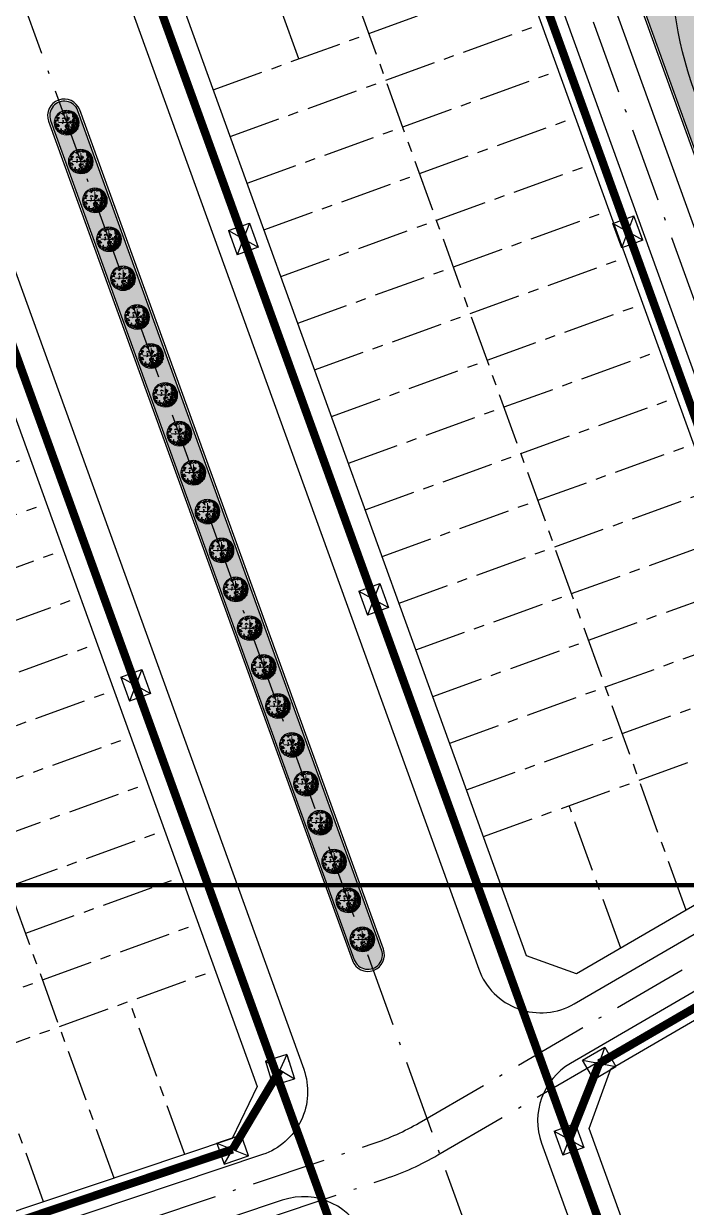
# Model space of a CAD drawing. Header units: metres. Extents: x 566631 to 571261, y 2062953 to 2068466.
# Drawn here: x 568639.9 to 568720, y 2066197.2 to 2066340.3 of the extents above; entities that cross this region are included whole.
import ezdxf

# ---------------------------------------------------------------- set-up
doc = ezdxf.new("R2010")
doc.units = ezdxf.units.M
doc.linetypes.add('ACAD_ISO10W100', pattern=[18.5, 12, -3, 0.5, -3])
doc.linetypes.add('CENTER', pattern=[2, 1.25, -0.25, 0.25, -0.25])
for name, color, linetype in [('BoThamCo', 94, 'CONTINUOUS'), ('ChiaLo', 128, 'CENTER'), ('D-TT', 2, 'CONTINUOUS'), ('hacth sdd', 8, 'CONTINUOUS'), ('Khung ban ve', 7, 'CONTINUOUS'), ('LogDg', 7, 'CONTINUOUS'), ('TimDg', 222, 'CONTINUOUS'), ('TTLL', 170, 'CONTINUOUS'), ('ViaHeS', 32, 'CONTINUOUS')]:
    doc.layers.add(name, color=color, linetype=linetype)
doc.layers.add('ngau', color=98, linetype='CONTINUOUS', lineweight=9)
doc.styles.get("Standard").update_dxf_attribs({"font": 'VHARIALN.TTF'})
doc.linetypes.add('Thong tin', pattern='A,12.7,-5.08,["TTLL",Standard,S=2.54,R=0,X=-2.54,Y=-1.27],-9.08', length=26.86)

# ---------------------------------------------------------------- blocks, each defined once
blk = doc.blocks.new('ngau')
at = {"layer": 'ngau', "linetype": 'Continuous'}
for p, q in [((-1, 0), (1, 0)), ((0, -1), (0, 1))]:
    blk.add_line(p, q, dxfattribs=at)
blk.add_circle((0, 0), 1.5, dxfattribs=at)
for centre, major_axis, start_param, end_param in [((-0.37, 1.31), (0.0983, 0.0983), 5.687855, 7.236786), ((-0.25, 1.48), (-0.0983, 0.0983), 0.975466, 2.524397), ((-0.02, 1.3), (0.118, 0.118), 0.783862, 2.192432), ((-0.18, 1.49), (0.118, 0.118), 3.925455, 5.334025), ((0.28, 1.3), (0.0983, 0.0983), 5.687855, 7.236786), ((0.4, 1.46), (-0.0983, 0.0983), 0.975466, 2.524397), ((-1.34, 0.14), (0.118, 0.118), 0.783862, 2.192432), ((-1.5, 0.33), (0.118, 0.118), 3.925455, 5.334025), ((-1.28, 0.02), (0.0915, 0.0915), 1.637331, 3.246634), ((-1.46, 0), (-0.0915, 0.0915), 3.208127, 4.817431), ((-1.37, 0.69), (-0.118, 0.118), 2.354658, 3.763228), ((-1.21, 0.49), (-0.118, 0.118), -0.786934, 0.621636), ((-1.18, 0.11), (0.118, 0.118), 0.783862, 2.192432), ((-1.34, 0.3), (0.118, 0.118), 3.925455, 5.334025), ((-1.3, 0.19), (0.0983, 0.0983), 5.687855, 7.236786), ((-1.19, 0.35), (-0.0983, 0.0983), 0.975466, 2.524397), ((-1.28, 0.86), (0.118, 0.118), 3.925455, 5.334025), ((-1.12, 0.67), (0.118, 0.118), 0.783862, 2.192432), ((-1.05, 0.46), (0.118, 0.118), 0.783862, 2.192432), ((-1.21, 0.66), (-0.118, 0.118), 2.354658, 3.763228), ((-1.18, 0.55), (-0.0983, 0.0983), 4.117059, 5.665989), ((-1.06, 0.71), (0.0983, 0.0983), 2.546262, 4.095193), ((-1.14, 0.16), (-0.0983, 0.0983), 4.117059, 5.665989), ((-1.03, 0.32), (0.0983, 0.0983), 2.546262, 4.095193), ((-1.03, 0.38), (0.0915, 0.0915), 1.637331, 3.246634), ((-1.11, 0.82), (0.0983, 0.0983), 5.687855, 7.236786), ((-1, 0.98), (-0.0983, 0.0983), 0.975466, 2.524397), ((-1.2, 0.37), (-0.0915, 0.0915), 3.208127, 4.817431), ((-0.91, 0.38), (0.118, 0.118), 0.783862, 2.192432), ((-1.08, 0.57), (0.118, 0.118), 3.925455, 5.334025), ((-0.89, 0.91), (0.127, 0.127), 0.403084, 1.927372), ((-0.99, 1.15), (-0.127, 0.127), 1.97388, 3.498168), ((-1.02, 0.52), (0.0983, 0.0983), 5.687855, 7.236786), ((-0.9, 0.68), (-0.0983, 0.0983), 0.975466, 2.524397), ((-0.81, 1.1), (-0.0983, 0.0983), 4.117059, 5.665989), ((-0.69, 1.26), (0.0983, 0.0983), 2.546262, 4.095193), ((-0.47, 1.02), (0.118, 0.118), 0.783862, 2.192432), ((-0.64, 1.22), (0.118, 0.118), 3.925455, 5.334025), ((-0.58, 1.24), (-0.0983, 0.0983), 4.117059, 5.665989), ((-0.47, 1.4), (-0.0983, 0.0983), 0.975466, 2.524397), ((-0.4, 0.43), (0.118, 0.118), 0.783862, 2.192432), ((-0.56, 0.62), (0.118, 0.118), 3.925455, 5.334025), ((-0.37, -0.13), (0.118, 0.118), 0.783862, 2.192432), ((-0.54, 0.06), (-0.118, 0.118), 2.354658, 3.763228), ((-0.5, 0.89), (-0.0983, 0.0983), 4.117059, 5.665989), ((-0.39, 1.05), (0.0983, 0.0983), 2.546262, 4.095193), ((-0.35, 0.22), (-0.0915, 0.0915), 0.066535, 1.675838), ((-0.53, 0.2), (0.0915, 0.0915), 4.778924, 6.388227), ((-0.41, 1.02), (0.0983, 0.0983), 5.687855, 7.236786), ((-0.3, 1.18), (-0.0983, 0.0983), 0.975466, 2.524397), ((-0.25, 1.1), (-0.118, 0.118), -0.786934, 0.621636), ((-0.42, 1.29), (-0.118, 0.118), 2.354658, 3.763228), ((-0.34, 0.42), (0.0983, 0.0983), 5.687855, 7.236786), ((-0.23, 0.59), (-0.0983, 0.0983), 0.975466, 2.524397), ((-0.2, 1.09), (-0.0983, 0.0983), 4.117059, 5.665989), ((-0.08, 1.25), (0.0983, 0.0983), 2.546262, 4.095193), ((0.13, 1.13), (0.118, 0.118), 0.783862, 2.192432), ((-0.03, 1.33), (0.118, 0.118), 3.925455, 5.334025), ((-0.03, 0.51), (0.118, 0.118), 3.925455, 5.334025), ((0.14, 0.32), (0.118, 0.118), 0.783862, 2.192432), ((0.01, 0.45), (0.0983, 0.0983), 5.687855, 7.236786), ((0.12, 0.61), (0.0983, 0.0983), 2.546262, 4.095193), ((0.25, 1.25), (0.118, 0.118), 0.783862, 2.192432), ((0.09, 1.44), (0.118, 0.118), 3.925455, 5.334025), ((0.21, 0.6), (0.0915, 0.0915), 1.637331, 3.246634), ((0.22, 0.27), (0.0915, 0.0915), 1.637331, 3.246634), ((0.03, 0.58), (-0.0915, 0.0915), 3.208127, 4.817431), ((0.29, 0.41), (0.127, 0.127), 0.403084, 1.927372), ((0.2, 0.65), (-0.127, 0.127), 1.97388, 3.498168), ((0.16, 0.35), (0.0983, 0.0983), 5.687855, 7.236786), ((0.27, 0.52), (-0.0983, 0.0983), 0.975466, 2.524397), ((0.05, 0.26), (-0.0915, 0.0915), 3.208127, 4.817431), ((0.3, -0.11), (-0.118, 0.118), -0.786934, 0.621636), ((0.13, 0.08), (-0.118, 0.118), 2.354658, 3.763228), ((0.34, 1.19), (-0.0915, 0.0915), 0.066535, 1.675838), ((0.16, 1.18), (0.0915, 0.0915), 4.778924, 6.388227), ((0.36, -0.12), (0.0983, 0.0983), 5.687855, 7.236786), ((0.47, 0.05), (-0.0983, 0.0983), 0.975466, 2.524397), ((0.51, 0), (0.127, 0.127), 0.403084, 1.927372), ((0.41, 0.25), (-0.127, 0.127), 1.97388, 3.498168), ((0.47, 1.07), (-0.097, 0.097), -1.534523, 0.025999), ((0.47, 1.27), (-0.097, 0.097), 1.607069, 3.167592), ((0.43, 1.15), (-0.0983, 0.0983), 4.117059, 5.665989), ((0.55, 1.31), (-0.0983, 0.0983), 0.975466, 2.524397), ((0.65, 1.28), (0.0915, 0.0915), 1.637331, 3.246634), ((0.47, 1.26), (-0.0915, 0.0915), 3.208127, 4.817431), ((0.73, 1.14), (-0.118, 0.118), -0.786934, 0.621636), ((0.56, 1.34), (-0.118, 0.118), 2.354658, 3.763228), ((0.67, 1.08), (-0.097, 0.097), -1.534523, 0.025999), ((0.59, 1.04), (-0.0983, 0.0983), 4.117059, 5.665989), ((0.71, 1.2), (-0.0983, 0.0983), 0.975466, 2.524397), ((0.67, 1.28), (0.097, 0.097), 3.177866, 4.738388), ((0.74, 0.91), (0.097, 0.097), 0.036273, 1.596796), ((0.74, 1.1), (0.097, 0.097), 3.177866, 4.738388), ((0.74, 0.14), (0.097, 0.097), 0.036273, 1.596796), ((0.73, 0.33), (-0.097, 0.097), 1.607069, 3.167592), ((0.77, 0.69), (0.097, 0.097), 0.036273, 1.596796), ((0.77, 0.88), (0.097, 0.097), 3.177866, 4.738388), ((0.69, 0.22), (0.0983, 0.0983), 5.687855, 7.236786), ((0.81, 0.38), (-0.0983, 0.0983), 0.975466, 2.524397), ((0.84, 0.07), (0.118, 0.118), 0.783862, 2.192432), ((0.67, 0.27), (0.118, 0.118), 3.925455, 5.334025), ((0.7, 0.98), (-0.0983, 0.0983), 4.117059, 5.665989), ((0.82, 1.15), (0.0983, 0.0983), 2.546262, 4.095193), ((0.73, 0.76), (-0.0983, 0.0983), 4.117059, 5.665989), ((0.84, 0.93), (0.0983, 0.0983), 2.546262, 4.095193), ((0.87, 0.62), (0.118, 0.118), 0.783862, 2.192432), ((0.71, 0.82), (0.118, 0.118), 3.925455, 5.334025), ((0.92, 0.41), (-0.127, 0.127), -1.167712, 0.356575), ((0.83, 0.66), (0.127, 0.127), 3.544677, 5.068964), ((0.91, 0.34), (-0.0915, 0.0915), 0.066535, 1.675838), ((0.92, 1.11), (0.0915, 0.0915), 1.637331, 3.246634), ((0.92, 0.16), (0.0915, 0.0915), 1.637331, 3.246634), ((0.74, 1.09), (0.0915, 0.0915), 4.778924, 6.388227), ((0.95, 0.89), (0.0915, 0.0915), 1.637331, 3.246634), ((0.73, 0.33), (-0.0915, 0.0915), 3.208127, 4.817431), ((0.82, 0.4), (0.118, 0.118), 3.925455, 5.334025), ((0.99, 0.21), (0.118, 0.118), 0.783862, 2.192432), ((0.96, 0.71), (0.0915, 0.0915), 1.637331, 3.246634), ((0.93, 0.15), (0.097, 0.097), 0.036273, 1.596796), ((0.85, 0.11), (0.0983, 0.0983), 5.687855, 7.236786), ((0.93, 0.34), (0.097, 0.097), 3.177866, 4.738388), ((0.75, 0.15), (-0.0915, 0.0915), 3.208127, 4.817431), ((0.97, 0.27), (0.0983, 0.0983), 2.546262, 4.095193), ((1.01, 0.91), (0.127, 0.127), 0.403084, 1.927372), ((0.91, 1.15), (-0.127, 0.127), 1.97388, 3.498168), ((0.77, 0.88), (0.0915, 0.0915), 4.778924, 6.388227), ((0.86, 0.95), (0.118, 0.118), 3.925455, 5.334025), ((1.02, 0.76), (0.118, 0.118), 0.783862, 2.192432), ((0.78, 0.69), (-0.0915, 0.0915), 3.208127, 4.817431), ((0.9, 0.82), (-0.0983, 0.0983), 4.117059, 5.665989), ((1.01, 0.98), (0.0983, 0.0983), 2.546262, 4.095193), ((0.97, 0.7), (0.097, 0.097), 0.036273, 1.596796), ((0.89, 0.65), (0.0983, 0.0983), 5.687855, 7.236786), ((0.96, 0.89), (0.097, 0.097), 3.177866, 4.738388), ((1, 0.82), (-0.0983, 0.0983), 0.975466, 2.524397), ((1.04, 0.52), (-0.097, 0.097), -1.534523, 0.025999), ((1.04, 0.71), (-0.097, 0.097), 1.607069, 3.167592), ((0.97, 1.02), (0.118, 0.118), 3.925455, 5.334025), ((1.14, 0.83), (0.118, 0.118), 0.783862, 2.192432), ((1.11, 0.72), (0.127, 0.127), 0.083501, 1.607789), ((1.1, 0.98), (0.127, 0.127), 3.225094, 4.749382), ((1, 0.6), (-0.0983, 0.0983), 4.117059, 5.665989), ((1.11, 0.76), (-0.0983, 0.0983), 0.975466, 2.524397), ((0.98, 0.65), (-0.118, 0.118), 2.354658, 3.763228), ((1.14, 0.45), (-0.118, 0.118), -0.786934, 0.621636), ((1.01, -0.1), (-0.118, 0.118), 4.155471, 5.564041), ((1.16, 0.11), (0.118, 0.118), 2.584675, 3.993245), ((1.24, 0.07), (0.097, 0.097), 1.837086, 3.397609), ((1.22, 0.72), (0.0915, 0.0915), 1.637331, 3.246634), ((1.23, 0.54), (-0.0915, 0.0915), 0.066535, 1.675838), ((1.11, 0.2), (0.118, 0.118), 5.726268, 7.134838), ((1.26, 0.41), (-0.118, 0.118), 1.013879, 2.422449), ((1.22, 0.14), (-0.0915, 0.0915), -1.274245, 0.335058), ((1.16, 0.31), (-0.0915, 0.0915), 1.867348, 3.476651), ((1.04, 0.71), (-0.0915, 0.0915), 3.208127, 4.817431), ((1.05, 0.02), (0.097, 0.097), 4.978679, 6.539201), ((1.29, 0.59), (-0.118, 0.118), -0.786934, 0.621636), ((1.13, 0.78), (-0.118, 0.118), 2.354658, 3.763228), ((1.05, 0.53), (0.0915, 0.0915), 4.778924, 6.388227), ((1.24, 0.53), (-0.097, 0.097), -1.534523, 0.025999), ((1.16, 0.49), (-0.0983, 0.0983), 4.117059, 5.665989), ((1.23, 0.72), (-0.097, 0.097), 1.607069, 3.167592), ((1.27, 0.65), (-0.0983, 0.0983), 0.975466, 2.524397), ((1.3, 0), (-0.0983, 0.0983), -0.365314, 1.183617), ((1.33, 0.12), (-0.0983, 0.0983), -0.365314, 1.183617), ((1.12, 0.07), (0.0983, 0.0983), 4.347075, 5.896006), ((1.29, -0.11), (-0.0915, 0.0915), -1.274245, 0.335058), ((1.23, 0.06), (0.0915, 0.0915), 3.438144, 5.047447), ((1.34, 0.37), (0.097, 0.097), 1.837086, 3.397609), ((1.15, 0.19), (0.0983, 0.0983), 4.347075, 5.896006), ((1.15, 0.32), (-0.097, 0.097), 3.407882, 4.968405), ((1.39, 0.18), (-0.097, 0.097), 0.26629, 1.826812), ((1.4, 0.3), (0.0983, 0.0983), 1.205483, 2.754413), ((1.22, 0.37), (-0.0983, 0.0983), 2.776279, 4.32521), ((1.39, 0.19), (-0.0915, 0.0915), -1.274245, 0.335058), ((1.34, 0.36), (-0.0915, 0.0915), 1.867348, 3.476651), ((1.28, 0.09), (-0.118, 0.118), 4.155471, 5.564041), ((1.43, 0.29), (0.118, 0.118), 2.584675, 3.993245), ((1.21, 0.13), (0.097, 0.097), 4.978679, 6.539201), ((1.3, 0.38), (-0.0983, 0.0983), 4.117059, 5.665989), ((1.41, 0.54), (0.0983, 0.0983), 2.546262, 4.095193), ((1.21, 0.06), (-0.0915, 0.0915), 3.208127, 4.817431), ((1.3, 0.14), (-0.118, 0.118), 2.354658, 3.763228), ((1.47, -0.06), (-0.118, 0.118), -0.786934, 0.621636), ((1.41, -0.12), (0.097, 0.097), 0.036273, 1.596796), ((-1.47, -0.14), (0.118, 0.118), 3.925455, 5.334025), ((-1.31, -0.33), (0.118, 0.118), 0.783862, 2.192432), ((-1.43, -0.37), (0.118, 0.118), 3.925455, 5.334025), ((-1.26, -0.56), (0.118, 0.118), 0.783862, 2.192432), ((-1.19, -0.56), (0.0915, 0.0915), 1.637331, 3.246634), ((-1.15, -0.36), (0.118, 0.118), 0.783862, 2.192432), ((-1.31, -0.17), (0.118, 0.118), 3.925455, 5.334025), ((-1.15, -0.8), (0.118, 0.118), 0.783862, 2.192432), ((-1.31, -0.6), (0.118, 0.118), 3.925455, 5.334025), ((-1.27, -0.28), (-0.0983, 0.0983), 4.117059, 5.665989), ((-1.16, -0.12), (0.0983, 0.0983), 2.546262, 4.095193), ((-1.37, -0.57), (-0.0915, 0.0915), 3.208127, 4.817431), ((-1.12, -0.45), (-0.0915, 0.0915), 0.066535, 1.675838), ((-1.3, -0.46), (0.0915, 0.0915), 4.778924, 6.388227), ((-0.99, -0.83), (0.118, 0.118), 0.783862, 2.192432), ((-1.15, -0.63), (0.118, 0.118), 3.925455, 5.334025), ((-1.15, -0.77), (0.118, 0.118), 3.925455, 5.334025), ((-0.99, -0.96), (0.118, 0.118), 0.783862, 2.192432), ((-1.11, -0.31), (0.0983, 0.0983), 5.687855, 7.236786), ((-1, -0.15), (-0.0983, 0.0983), 0.975466, 2.524397), ((-0.95, -0.53), (0.127, 0.127), 0.403084, 1.927372), ((-1.04, -0.29), (-0.127, 0.127), 1.97388, 3.498168), ((-1.05, -0.89), (-0.118, 0.118), 2.354658, 3.763228), ((-0.89, -1.08), (-0.118, 0.118), -0.786934, 0.621636), ((-0.74, -1.25), (-0.118, 0.118), -0.786934, 0.621636), ((-0.9, -1.05), (-0.118, 0.118), 2.354658, 3.763228), ((-0.85, -1.03), (-0.0983, 0.0983), 4.117059, 5.665989), ((-0.74, -0.86), (0.0983, 0.0983), 2.546262, 4.095193), ((-0.78, -0.94), (0.118, 0.118), 3.925455, 5.334025), ((-0.62, -1.13), (0.118, 0.118), 0.783862, 2.192432), ((-0.59, -0.78), (-0.0915, 0.0915), 0.066535, 1.675838), ((-0.77, -0.8), (0.0915, 0.0915), 4.778924, 6.388227), ((-0.53, -1.19), (0.0915, 0.0915), 1.637331, 3.246634), ((-0.7, -1.2), (-0.0915, 0.0915), 3.208127, 4.817431), ((-0.58, -1.08), (-0.0983, 0.0983), 4.117059, 5.665989), ((-0.47, -0.92), (0.0983, 0.0983), 2.546262, 4.095193), ((-0.35, -1.41), (0.118, 0.118), 0.783862, 2.192432), ((-0.52, -1.22), (-0.118, 0.118), 2.354658, 3.763228), ((-0.43, -1.11), (0.0983, 0.0983), 5.687855, 7.236786), ((-0.31, -0.95), (-0.0983, 0.0983), 0.975466, 2.524397), ((-0.25, -1.24), (0.118, 0.118), 0.783862, 2.192432), ((-0.42, -1.05), (0.118, 0.118), 3.925455, 5.334025), ((-0.32, -1.36), (0.0983, 0.0983), 5.687855, 7.236786), ((-0.21, -1.2), (-0.0983, 0.0983), 0.975466, 2.524397), ((-0.29, -1.05), (0.118, 0.118), 3.925455, 5.334025), ((-0.13, -1.25), (0.118, 0.118), 0.783862, 2.192432), ((-0.1, -0.9), (-0.0915, 0.0915), 0.066535, 1.675838), ((-0.12, -0.52), (-0.097, 0.097), -1.534523, 0.025999), ((-0.13, -0.33), (-0.097, 0.097), 1.607069, 3.167592), ((-0.28, -0.91), (0.0915, 0.0915), 4.778924, 6.388227), ((-0.17, -0.45), (0.0983, 0.0983), 5.687855, 7.236786), ((-0.05, -0.29), (-0.0983, 0.0983), 0.975466, 2.524397), ((-0.02, -0.59), (0.118, 0.118), 0.783862, 2.192432), ((-0.19, -0.4), (0.118, 0.118), 3.925455, 5.334025), ((-0.08, -1.4), (0.097, 0.097), 0.036273, 1.596796), ((-0.09, -1.2), (0.097, 0.097), 3.177866, 4.738388), ((-0.12, -1.32), (-0.0983, 0.0983), 4.117059, 5.665989), ((-0.01, -1.16), (-0.0983, 0.0983), 0.975466, 2.524397), ((0.02, -1.47), (-0.118, 0.118), -0.786934, 0.621636), ((-0.15, -1.27), (-0.118, 0.118), 2.354658, 3.763228), ((-0.09, -1.19), (-0.0983, 0.0983), 4.117059, 5.665989), ((0.02, -1.03), (0.0983, 0.0983), 2.546262, 4.095193), ((-0.09, -0.76), (0.0983, 0.0983), 5.687855, 7.236786), ((0.02, -0.6), (-0.0983, 0.0983), 0.975466, 2.524397), ((0.01, -0.83), (-0.097, 0.097), -1.534523, 0.025999), ((0, -0.64), (-0.097, 0.097), 1.607069, 3.167592), ((0.05, -0.32), (-0.0915, 0.0915), 0.066535, 1.675838), ((0.06, -0.5), (-0.0915, 0.0915), 0.066535, 1.675838), ((-0.13, -0.34), (0.0915, 0.0915), 4.778924, 6.388227), ((-0.04, -0.26), (0.118, 0.118), 3.925455, 5.334025), ((0.13, -0.46), (0.118, 0.118), 0.783862, 2.192432), ((0.09, -1.2), (0.0915, 0.0915), 1.637331, 3.246634), ((0.07, -0.52), (0.097, 0.097), 0.036273, 1.596796), ((0.07, -0.32), (0.097, 0.097), 3.177866, 4.738388), ((-0.12, -0.52), (-0.0915, 0.0915), 3.208127, 4.817431), ((0.11, -1.38), (-0.0915, 0.0915), 0.066535, 1.675838), ((-0.08, -1.21), (-0.0915, 0.0915), 3.208127, 4.817431), ((0.01, -1.14), (-0.118, 0.118), 2.354658, 3.763228), ((0.17, -1.33), (-0.118, 0.118), -0.786934, 0.621636), ((0.11, -1.39), (0.097, 0.097), 0.036273, 1.596796), ((0.03, -1.43), (-0.0983, 0.0983), 4.117059, 5.665989), ((0.11, -1.2), (0.097, 0.097), 3.177866, 4.738388), ((-0.07, -1.39), (0.0915, 0.0915), 4.778924, 6.388227), ((0.15, -1.27), (-0.0983, 0.0983), 0.975466, 2.524397), ((0.07, -1.22), (-0.0983, 0.0983), 4.117059, 5.665989), ((0.18, -1.06), (0.0983, 0.0983), 2.546262, 4.095193), ((0.19, -0.81), (-0.0915, 0.0915), 0.066535, 1.675838), ((0.09, -0.57), (0.118, 0.118), 3.925455, 5.334025), ((0.26, -0.76), (0.118, 0.118), 0.783862, 2.192432), ((0.02, -0.83), (-0.0915, 0.0915), 3.208127, 4.817431), ((0.25, -0.97), (-0.0915, 0.0915), 0.066535, 1.675838), ((0.17, -1.48), (0.0983, 0.0983), 5.687855, 7.236786), ((0.28, -1.31), (0.0983, 0.0983), 2.546262, 4.095193), ((0.07, -0.99), (0.0915, 0.0915), 4.778924, 6.388227), ((0.31, -1.03), (0.097, 0.097), 0.036273, 1.596796), ((0.3, -0.83), (0.097, 0.097), 3.177866, 4.738388), ((0.35, -0.32), (0.0915, 0.0915), 1.637331, 3.246634), ((0.27, -0.95), (-0.0983, 0.0983), 4.117059, 5.665989), ((0.38, -0.79), (0.0983, 0.0983), 2.546262, 4.095193), ((0.41, -1.09), (0.118, 0.118), 0.783862, 2.192432), ((0.24, -0.9), (0.118, 0.118), 3.925455, 5.334025), ((0.17, -0.33), (0.0915, 0.0915), 4.778924, 6.388227), ((0.39, -1.25), (-0.0915, 0.0915), 0.066535, 1.675838), ((0.33, -1.23), (-0.0983, 0.0983), 4.117059, 5.665989), ((0.44, -1.06), (-0.0983, 0.0983), 0.975466, 2.524397), ((0.22, -1.26), (0.0915, 0.0915), 4.778924, 6.388227), ((0.45, -1.42), (0.102, 0.102), 1.007363, 2.527116), ((0.28, -1.3), (0.102, 0.102), 4.148956, 5.668709), ((0.36, -0.62), (-0.0983, 0.0983), 4.117059, 5.665989), ((0.47, -0.45), (-0.0983, 0.0983), 0.975466, 2.524397), ((0.48, -0.82), (-0.0915, 0.0915), 0.066535, 1.675838), ((0.5, -1.01), (0.0915, 0.0915), 1.637331, 3.246634), ((0.31, -0.84), (0.0915, 0.0915), 4.778924, 6.388227), ((0.56, -0.96), (0.118, 0.118), 0.783862, 2.192432), ((0.4, -0.76), (0.118, 0.118), 3.925455, 5.334025), ((0.43, -1.06), (-0.0983, 0.0983), 4.117059, 5.665989), ((0.54, -0.9), (-0.0983, 0.0983), 0.975466, 2.524397), ((0.32, -1.02), (-0.0915, 0.0915), 3.208127, 4.817431), ((0.53, -1.36), (0.0915, 0.0915), 1.637331, 3.246634), ((0.5, -1.02), (0.097, 0.097), 0.036273, 1.596796), ((0.5, -0.82), (0.097, 0.097), 3.177866, 4.738388), ((0.35, -1.37), (-0.0915, 0.0915), 3.208127, 4.817431), ((0.58, -1.3), (-0.097, 0.097), -1.534523, 0.025999), ((0.57, -1.1), (-0.097, 0.097), 1.607069, 3.167592), ((0.59, -0.76), (0.097, 0.097), 0.036273, 1.596796), ((0.59, -0.57), (0.097, 0.097), 3.177866, 4.738388), ((0.54, -1.22), (0.0983, 0.0983), 5.687855, 7.236786), ((0.65, -1.06), (-0.0983, 0.0983), 0.975466, 2.524397), ((0.68, -1.36), (0.118, 0.118), 0.783862, 2.192432), ((0.51, -1.17), (0.118, 0.118), 3.925455, 5.334025), ((0.52, -0.89), (0.118, 0.118), 3.925455, 5.334025), ((0.68, -1.08), (0.118, 0.118), 0.783862, 2.192432), ((0.55, -0.68), (-0.0983, 0.0983), 4.117059, 5.665989), ((0.66, -0.52), (0.0983, 0.0983), 2.546262, 4.095193), ((0.69, -0.83), (-0.118, 0.118), -0.786934, 0.621636), ((0.53, -0.63), (-0.118, 0.118), 2.354658, 3.763228), ((0.66, -0.39), (0.097, 0.097), 0.036273, 1.596796), ((0.65, -0.2), (0.097, 0.097), 3.177866, 4.738388), ((0.61, -0.32), (-0.0983, 0.0983), 4.117059, 5.665989), ((0.73, -0.15), (-0.0983, 0.0983), 0.975466, 2.524397), ((0.59, -0.26), (0.118, 0.118), 3.925455, 5.334025), ((0.76, -0.46), (0.118, 0.118), 0.783862, 2.192432), ((0.77, -0.91), (-0.118, 0.118), -0.786934, 0.621636), ((0.61, -0.72), (-0.118, 0.118), 2.354658, 3.763228), ((0.75, -1.09), (-0.0915, 0.0915), 0.066535, 1.675838), ((0.77, -1.28), (0.0915, 0.0915), 1.637331, 3.246634), ((0.77, -0.56), (0.0915, 0.0915), 1.637331, 3.246634), ((0.78, -0.74), (0.0915, 0.0915), 1.637331, 3.246634), ((0.58, -1.11), (-0.0915, 0.0915), 3.208127, 4.817431), ((0.83, -1.23), (0.118, 0.118), 0.783862, 2.192432), ((0.67, -1.04), (0.118, 0.118), 3.925455, 5.334025), ((0.59, -0.57), (-0.0915, 0.0915), 3.208127, 4.817431), ((0.77, -1.29), (0.097, 0.097), 0.036273, 1.596796), ((0.69, -1.33), (-0.0983, 0.0983), 4.117059, 5.665989), ((0.81, -1.17), (0.0983, 0.0983), 2.546262, 4.095193), ((0.77, -1.09), (0.097, 0.097), 3.177866, 4.738388), ((0.59, -1.29), (-0.0915, 0.0915), 3.208127, 4.817431), ((0.68, -0.5), (0.118, 0.118), 3.925455, 5.334025), ((0.84, -0.69), (-0.118, 0.118), -0.786934, 0.621636), ((0.6, -0.76), (0.0915, 0.0915), 4.778924, 6.388227), ((0.68, -0.92), (0.118, 0.118), 3.925455, 5.334025), ((0.84, -1.11), (0.118, 0.118), 0.783862, 2.192432), ((0.79, -0.75), (0.097, 0.097), 0.036273, 1.596796), ((0.71, -0.79), (-0.0983, 0.0983), 4.117059, 5.665989), ((0.78, -0.56), (-0.097, 0.097), 1.607069, 3.167592), ((0.82, -0.63), (-0.0983, 0.0983), 0.975466, 2.524397), ((0.72, -1.03), (-0.0983, 0.0983), 4.117059, 5.665989), ((0.83, -0.87), (0.0983, 0.0983), 2.546262, 4.095193), ((0.83, -0.19), (0.0915, 0.0915), 1.637331, 3.246634), ((0.84, -0.37), (-0.0915, 0.0915), 0.066535, 1.675838), ((0.65, -0.21), (0.0915, 0.0915), 4.778924, 6.388227), ((0.74, -0.13), (-0.118, 0.118), 2.354658, 3.763228), ((0.91, -0.32), (0.118, 0.118), 0.783862, 2.192432), ((0.85, -0.38), (-0.097, 0.097), -1.534523, 0.025999), ((0.85, -0.19), (-0.097, 0.097), 1.607069, 3.167592), ((0.77, -0.43), (0.0983, 0.0983), 5.687855, 7.236786), ((0.89, -0.26), (-0.0983, 0.0983), 0.975466, 2.524397), ((0.67, -0.39), (0.0915, 0.0915), 4.778924, 6.388227), ((0.78, -0.76), (0.0983, 0.0983), 5.687855, 7.236786), ((0.89, -0.6), (-0.0983, 0.0983), 0.975466, 2.524397), ((0.9, -0.17), (0.097, 0.097), 0.036273, 1.596796), ((0.89, 0.03), (0.097, 0.097), 3.177866, 4.738388), ((0.91, -1.05), (0.097, 0.097), 0.036273, 1.596796), ((0.9, -0.85), (0.097, 0.097), 3.177866, 4.738388), ((0.81, -1.01), (-0.118, 0.118), 2.354658, 3.763228), ((0.98, -1.2), (0.118, 0.118), 0.783862, 2.192432), ((1, -0.79), (0.118, 0.118), 0.783862, 2.192432), ((0.84, -0.6), (0.118, 0.118), 3.925455, 5.334025), ((0.87, -0.97), (-0.0983, 0.0983), 4.117059, 5.665989), ((0.98, -0.81), (-0.0983, 0.0983), 0.975466, 2.524397), ((0.88, -1.06), (0.0983, 0.0983), 5.687855, 7.236786), ((0.99, -0.9), (-0.0983, 0.0983), 0.975466, 2.524397), ((1.01, -1.11), (-0.118, 0.118), -0.786934, 0.621636), ((0.85, -0.92), (-0.118, 0.118), 2.354658, 3.763228), ((1.04, -0.4), (0.118, 0.118), 0.783862, 2.192432), ((0.88, -0.21), (0.118, 0.118), 3.925455, 5.334025), ((1.03, -0.44), (-0.0915, 0.0915), 0.066535, 1.675838), ((0.9, -0.77), (-0.118, 0.118), 2.354658, 3.763228), ((1.07, -0.96), (0.118, 0.118), 0.783862, 2.192432), ((0.85, -0.46), (-0.0915, 0.0915), 3.208127, 4.817431), ((1.09, -0.84), (0.0915, 0.0915), 1.637331, 3.246634), ((1.1, -0.61), (-0.0915, 0.0915), 0.066535, 1.675838), ((1.1, -1.03), (-0.0915, 0.0915), 0.066535, 1.675838), ((0.91, -0.86), (-0.0915, 0.0915), 3.208127, 4.817431), ((1.11, -0.16), (-0.0915, 0.0915), -1.274245, 0.335058), ((1.06, 0.01), (0.0915, 0.0915), 3.438144, 5.047447), ((0.92, -0.63), (0.0915, 0.0915), 4.778924, 6.388227), ((1, -0.79), (-0.118, 0.118), 2.354658, 3.763228), ((1.16, -0.98), (-0.118, 0.118), -0.786934, 0.621636), ((0.92, -1.04), (0.0915, 0.0915), 4.778924, 6.388227), ((1.11, -1.04), (-0.097, 0.097), -1.534523, 0.025999), ((1.1, -0.84), (-0.097, 0.097), 1.607069, 3.167592), ((1.04, -0.7), (0.118, 0.118), 5.726268, 7.134838), ((1.2, -0.49), (-0.118, 0.118), 1.013879, 2.422449), ((1.15, -0.76), (-0.0915, 0.0915), -1.274245, 0.335058), ((1.09, -0.59), (-0.0915, 0.0915), 1.867348, 3.476651), ((1.23, -0.18), (0.0983, 0.0983), 1.205483, 2.754413), ((1.1, -0.41), (0.0983, 0.0983), 5.687855, 7.236786), ((1.22, -0.24), (-0.0983, 0.0983), 0.975466, 2.524397), ((1.04, -0.11), (0.0983, 0.0983), 4.347075, 5.896006), ((1.26, -0.78), (-0.0983, 0.0983), -0.365314, 1.183617), ((1.27, -0.53), (0.097, 0.097), 1.837086, 3.397609), ((1.25, -0.46), (-0.0915, 0.0915), -1.274245, 0.335058), ((1.19, -0.29), (-0.0915, 0.0915), 1.867348, 3.476651), ((1.29, -0.12), (0.097, 0.097), 1.837086, 3.397609), ((1.15, -0.4), (-0.118, 0.118), 4.155471, 5.564041), ((1.3, -0.19), (0.118, 0.118), 2.584675, 3.993245), ((1.08, -0.7), (-0.0983, 0.0983), 2.776279, 4.32521), ((1.09, -0.58), (-0.097, 0.097), 3.407882, 4.968405), ((1.17, -0.21), (-0.118, 0.118), 4.155471, 5.564041), ((1.33, -0.01), (-0.118, 0.118), 1.013879, 2.422449), ((1.1, -0.17), (0.097, 0.097), 4.978679, 6.539201), ((1.33, -0.72), (-0.097, 0.097), 0.26629, 1.826812), ((1.34, -0.6), (0.0983, 0.0983), 1.205483, 2.754413), ((1.21, -0.81), (-0.118, 0.118), 4.155471, 5.564041), ((1.36, -0.61), (0.118, 0.118), 2.584675, 3.993245), ((1.37, -0.48), (0.0983, 0.0983), 1.205483, 2.754413), ((1.15, -0.52), (0.0983, 0.0983), 4.347075, 5.896006), ((1.32, -0.71), (0.0915, 0.0915), 0.296551, 1.905854), ((1.27, -0.54), (0.0915, 0.0915), 3.438144, 5.047447), ((1.14, -0.77), (0.097, 0.097), 4.978679, 6.539201), ((1.38, -0.23), (-0.097, 0.097), 0.26629, 1.826812), ((1.18, -0.4), (0.0983, 0.0983), 4.347075, 5.896006), ((1.19, -0.28), (0.097, 0.097), 4.978679, 6.539201), ((1.43, -0.42), (0.097, 0.097), 1.837086, 3.397609), ((1.44, -0.3), (0.0983, 0.0983), 1.205483, 2.754413), ((1.31, -0.51), (0.118, 0.118), 5.726268, 7.134838), ((1.46, -0.31), (-0.118, 0.118), 1.013879, 2.422449), ((1.33, -0.16), (-0.0983, 0.0983), 4.117059, 5.665989), ((1.45, 0), (-0.0983, 0.0983), 0.975466, 2.524397), ((1.41, 0.08), (0.097, 0.097), 3.177866, 4.738388), ((1.22, -0.12), (0.0915, 0.0915), 4.778924, 6.388227), ((1.25, -0.22), (0.0983, 0.0983), 4.347075, 5.896006), ((1.43, -0.41), (-0.0915, 0.0915), -1.274245, 0.335058), ((1.37, -0.24), (-0.0915, 0.0915), 1.867348, 3.476651), ((1.24, -0.47), (0.097, 0.097), 4.978679, 6.539201)]:
    blk.add_ellipse(centre, major_axis=major_axis, ratio=1, start_param=start_param, end_param=end_param, dxfattribs=at)
blk = doc.blocks.new('hgtc')
at = {"layer": 'D-TT', "color": 11, "linetype": 'Continuous'}
for p, q in [((-1.53, 1.33), (1.53, 1.33)), ((-1.53, 1.33), (1.53, -1.33)), ((-1.53, -1.33), (1.53, 1.33)), ((-1.53, -1.33), (-1.53, 1.33)), ((1.53, 1.33), (1.53, -1.33)), ((-1.53, -1.33), (1.53, -1.33))]:
    blk.add_line(p, q, dxfattribs=at)
at = {"layer": 'D-TT', "color": 11, "linetype": 'Continuous', "flags": 128}
for points in [[(-1.53, -1.33), (-1.53, 1.33), (-1.41, 1.33)], [(-1.53, -1.33), (-0.67, -1.33)]]:
    blk.add_lwpolyline(points, dxfattribs=at)

msp = doc.modelspace()

# ---------------------------------------------------------------- hatches: boundary and pattern name
at = {"layer": 'hacth sdd'}
h = msp.add_hatch(dxfattribs=at)
h.set_pattern_fill('CROSS', color=64, scale=0.05, style=0)
h.set_pattern_definition([(0, (568711.2204, 2066305.91563), (0.3175, 0.3175), [0.15875, -0.47625]), (90, (568711.29978, 2066305.83626), (-0.3175, 0.3175), [0.15875, -0.47625])])
edge = h.paths.add_edge_path()
edge.add_arc((568712.2, 2066352.32), 1, 72.1395, 199.8843)
edge.add_line((568711.26, 2066351.98), (568727.92, 2066305.92))
edge.add_line((568727.92, 2066305.92), (568730.66, 2066306.91))
edge.add_arc((568729.64, 2066309.73), 3, 289.8843, 354.5073)
edge.add_arc((568740.09, 2066308.72), 7.5, 165.7288, 174.5073, ccw=False)
edge.add_arc((568729.91, 2066311.31), 3, 345.7288, 402.52)
edge.add_arc((568771.76, 2066349.68), 53.78, 180.6678, 222.52, ccw=False)
edge.add_arc((568714.99, 2066349.02), 3, 0.6678, 48.7601)
edge.add_arc((568720.26, 2066355.04), 5, 220.609, 228.7601, ccw=False)
edge.add_arc((568714.19, 2066349.83), 3, 40.609, 82.3982)
edge.add_arc((568716.17, 2066364.63), 11.93, 252.1395, 262.3982, ccw=False)
h = msp.add_hatch(dxfattribs=at)
h.set_pattern_fill('CROSS', color=64, scale=0.05, style=0)
h.set_pattern_definition([(0, (568643.16807, 2066226.03556), (0.3175, 0.3175), [0.15875, -0.47625]), (90, (568643.24745, 2066225.95618), (-0.3175, 0.3175), [0.15875, -0.47625])])
edge = h.paths.add_edge_path()
edge.add_line((568643.17, 2066328.55), (568679.87, 2066227.09))
edge.add_arc((568681.51, 2066227.68), 1.75, 199.8843, 379.8843)
edge.add_line((568683.16, 2066228.28), (568646.46, 2066329.74))
edge.add_arc((568644.81, 2066329.15), 1.75, 19.8843, 199.8843)

# ---------------------------------------------------------------- linework, layer by layer
at = {"layer": 'BoThamCo'}
msp.add_lwpolyline([(568712.51, 2066353.27, 0.623322), (568711.26, 2066351.98), (568727.92, 2066305.92), (568730.66, 2066306.91, 0.28969), (568732.63, 2066309.44, -0.038322), (568732.82, 2066310.57, 0.252998), (568732.13, 2066313.34, -0.184672), (568717.99, 2066349.06, 0.212978), (568716.97, 2066351.28, -0.035581), (568716.47, 2066351.78, 0.184388), (568714.59, 2066352.8, -0.044792), (568712.51, 2066353.27)], format="xyb", dxfattribs=at)
msp.add_lwpolyline([(568643.17, 2066328.55), (568679.87, 2066227.09, 1), (568683.16, 2066228.28), (568646.46, 2066329.74, 1)], format="xyb", close=True, dxfattribs=at)
at = {"layer": 'ChiaLo', "ltscale": 5}
for points in [[(568719.96, 2066233.09), (568675.64, 2066355.63)], [(568673.17, 2066336.01), (568667.38, 2066352.03)], [(568662.83, 2066332.27), (568700.44, 2066345.87)], [(568664.87, 2066326.62), (568702.48, 2066340.23)], [(568666.91, 2066320.98), (568704.52, 2066334.59)], [(568668.95, 2066315.34), (568706.56, 2066328.94)], [(568650.86, 2066200.7), (568605, 2066327.51)], [(568670.99, 2066309.7), (568708.6, 2066323.3)], [(568673.03, 2066304.06), (568710.64, 2066317.66)], [(568675.07, 2066298.41), (568712.69, 2066312.02)], [(568677.11, 2066292.77), (568714.73, 2066306.38)], [(568679.15, 2066287.13), (568716.77, 2066300.73)], [(568681.19, 2066281.49), (568718.81, 2066295.09)], [(568683.23, 2066275.84), (568720.85, 2066289.45)], [(568602.98, 2066274.28), (568640.6, 2066287.88)], [(568685.27, 2066270.2), (568722.89, 2066283.81)], [(568605.02, 2066268.63), (568642.64, 2066282.24)], [(568687.31, 2066264.56), (568724.93, 2066278.16)], [(568607.06, 2066262.99), (568644.68, 2066276.6)], [(568689.36, 2066258.92), (568726.97, 2066272.52)], [(568609.1, 2066257.35), (568646.72, 2066270.95)], [(568691.4, 2066253.27), (568729.01, 2066266.88)], [(568611.14, 2066251.71), (568648.76, 2066265.31)], [(568693.44, 2066247.63), (568731.05, 2066261.24)], [(568613.19, 2066246.07), (568650.8, 2066259.67)], [(568695.48, 2066241.99), (568733.09, 2066255.6)], [(568615.23, 2066240.42), (568652.84, 2066254.03)], [(568617.27, 2066234.78), (568654.88, 2066248.39)], [(568712.06, 2066228.49), (568705.82, 2066245.73)], [(568619.31, 2066229.14), (568656.92, 2066242.74)], [(568621.35, 2066223.5), (568658.96, 2066237.1)], [(568623.39, 2066217.85), (568661, 2066231.46)], [(568625.43, 2066212.21), (568663.04, 2066225.82)], [(568659.4, 2066203.56), (568652.7, 2066222.08)], [(568642.33, 2066197.83), (568635.77, 2066215.95)]]:
    msp.add_lwpolyline(points, dxfattribs=at)
at = {"layer": 'Khung ban ve', "color": 250, "const_width": 0.5}
msp.add_lwpolyline([(569223.93, 2066236.11), (567973.93, 2066236.11)], dxfattribs=at)
at = {"layer": 'LogDg'}
for points in [[(568754.76, 2066249.87), (568773.37, 2066260.7, 0.395833), (568776.51, 2066271.19), (568725.83, 2066372.51, 0.398858), (568715.48, 2066376.27), (568708.14, 2066373.07, 0.395588), (568703.81, 2066363.02), (568743.22, 2066254.06, 0.467936)], [(568687.93, 2066364.26), (568657.61, 2066351.05, 0.395629), (568653.29, 2066341), (568694.9, 2066225.95, 0.467936), (568706.44, 2066221.76), (568735.44, 2066238.62, 0.362457), (568738.94, 2066248.26), (568698.65, 2066359.65, 0.433046)], [(568589.87, 2066325.22), (568620.9, 2066336.45, -0.414214), (568631.15, 2066331.65), (568673.75, 2066213.85, -0.421043), (568668.78, 2066203.54), (568637.48, 2066193.04, -0.407417), (568627.41, 2066197.91), (568585.07, 2066314.98, -0.414214)], [(568799.81, 2066224.59), (568786.37, 2066251.47, 0.432836), (568775.19, 2066254.81), (568706, 2066214.56, 0.362457), (568702.5, 2066204.92), (568712.87, 2066176.25, 0.467936), (568724.42, 2066172.06), (568796.68, 2066214.1, 0.395833)], [(568500.58, 2066140.77, 0.400458), (568495.43, 2066131), (568503.63, 2066102.11, 0.428104), (568513.88, 2066096.71), (568686.47, 2066154.63, 0.421043), (568691.44, 2066164.94), (568681.24, 2066193.16, 0.407417), (568671.17, 2066198.02)]]:
    msp.add_lwpolyline(points, format="xyb", close=True, dxfattribs=at)
msp.add_lwpolyline([(568642.93, 2066328.46), (568679.63, 2066227, 1), (568683.39, 2066228.36), (568646.69, 2066329.83, 1), (568642.93, 2066328.46)], format="xyb", dxfattribs=at)
at = {"layer": 'TimDg', "linetype": 'ACAD_ISO10W100', "ltscale": 0.75}
for points in [[(569091.24, 2064877.6), (569098.08, 2065004.26, 0.115576), (569076.66, 2065124.59), (568731.76, 2066088.76), (568594.34, 2066468.69), (568350.74, 2067214.65), (568115.14, 2067803)], [(568338.85, 2066089.66), (568682.16, 2066204.87, 0.050829), (568687.7, 2066207.38), (568920.22, 2066342.66)], [(568340.28, 2066085.39), (568683.59, 2066200.61, 0.050829), (568689.97, 2066203.49), (568922.48, 2066338.77)]]:
    msp.add_lwpolyline(points, format="xyb", dxfattribs=at)
msp.add_lwpolyline([(568744.88, 2066240.65), (568697.48, 2066371.7)], dxfattribs=at)
at = {"layer": 'TTLL', "color": 170, "linetype": 'Thong tin', "const_width": 1}
for points in [[(568742.36, 2066233.71), (568693.04, 2066370.07), (568660.43, 2066458.53)], [(568735.07, 2066124.61), (568620.39, 2066441.67)], [(568706.3, 2066114.17), (568591.27, 2066432.21)], [(568709.46, 2066214.57), (568922.59, 2066338.57)], [(568665.16, 2066204.16), (568354.25, 2066099.82)]]:
    msp.add_lwpolyline(points, dxfattribs=at)
at = {"layer": 'ViaHeS'}
for points in [[(568746.38, 2066254.15), (568706.74, 2066363.74), (568709.62, 2066370.44), (568716.44, 2066373.42), (568723.26, 2066370.94), (568773.69, 2066270.12), (568771.6, 2066263.14), (568752.4, 2066251.96)], [(568706.71, 2066225.39), (568700.69, 2066227.57), (568658.97, 2066342.92), (568661.85, 2066349.62), (568689.43, 2066361.64), (568695.71, 2066358.94), (568735.83, 2066248.02), (568733.21, 2066240.8)], [(568636.64, 2066195.92), (568630.2, 2066199.03), (568587.89, 2066316), (568590.89, 2066322.4), (568619.1, 2066332.61), (568625.51, 2066329.61), (568668.13, 2066211.76), (568665.09, 2066205.47)], [(568776.98, 2066252.38), (568783.54, 2066250.42), (568796.99, 2066223.52), (568794.91, 2066216.53), (568724.69, 2066175.68), (568718.67, 2066177.87), (568708.24, 2066206.7), (568710.86, 2066213.92)]]:
    msp.add_lwpolyline(points, close=True, dxfattribs=at)

# ---------------------------------------------------------------- block references
at = {"layer": 'ngau'}
for p in [(568645.12, 2066328.3), (568646.82, 2066323.6), (568648.52, 2066318.9), (568650.22, 2066314.2), (568651.92, 2066309.49), (568653.62, 2066304.79), (568655.32, 2066300.09), (568657.02, 2066295.39), (568658.72, 2066290.69), (568660.42, 2066285.98), (568662.12, 2066281.28), (568663.83, 2066276.58), (568665.53, 2066271.88), (568667.23, 2066267.18), (568668.93, 2066262.48), (568670.63, 2066257.77), (568672.33, 2066253.07), (568674.03, 2066248.37), (568675.73, 2066243.67), (568677.43, 2066238.97), (568679.13, 2066234.26), (568680.83, 2066229.56)]:
    msp.add_blockref('ngau', p, dxfattribs=at)

# ---------------------------------------------------------------- next in the draw order: block references
at = {"layer": 'D-TT', "yscale": 1.016000000061467, "zscale": 1.016}
for p, xscale, rotation in [((568712.92, 2066315.1), 1.016000000041827, 109.8842788518697), ((568666.45, 2066314.24), 1.016000000041827, 289.8842788518696), ((568682.21, 2066270.67), 1.016000000041827, 289.8842788518696), ((568653.46, 2066260.27), 1.016000000041827, 289.8842788518696), ((568705.82, 2066205.38), 1.016000000041827, 289.8842788518696), ((568665.16, 2066204.16), -1.016000000011827, 198.8790434708097)]:
    msp.add_blockref('hgtc', p, dxfattribs=dict(at, xscale=xscale, rotation=rotation))

# ---------------------------------------------------------------- next in the draw order: linework, layer by layer
at = {"layer": 'TTLL', "color": 170, "linetype": 'Thong tin', "const_width": 1}
for points in [[(568705.82, 2066205.38), (568709.46, 2066214.57)], [(568665.16, 2066204.16), (568670.87, 2066213.76)]]:
    msp.add_lwpolyline(points, dxfattribs=at)

# ---------------------------------------------------------------- next in the draw order: block references
at = {"layer": 'D-TT', "yscale": 1.016000000061467, "zscale": 1.016}
for p, xscale, rotation in [((568709.46, 2066214.57), 1.016000000064498, 30.19069831918246), ((568670.87, 2066213.76), -1.016000000080988, 107.2187206020361)]:
    msp.add_blockref('hgtc', p, dxfattribs=dict(at, xscale=xscale, rotation=rotation))

doc.saveas('drawing.dxf')
